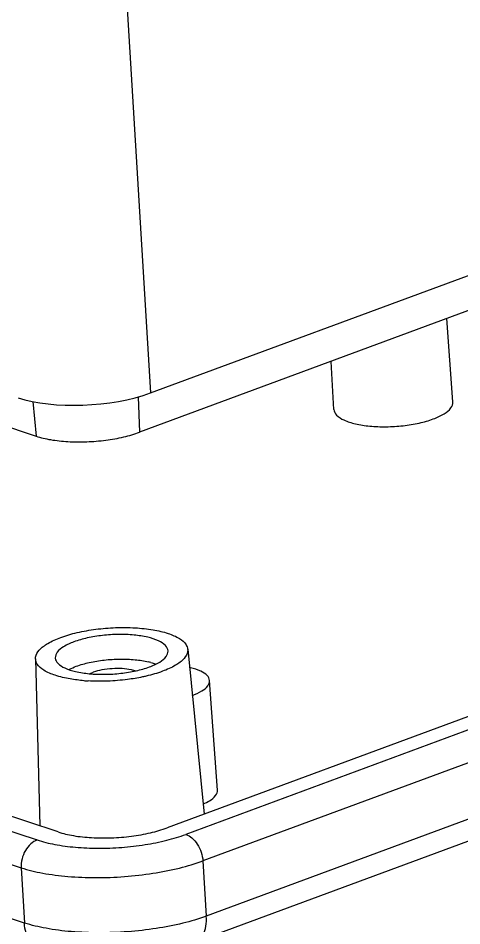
# Model space of a CAD drawing. Header units: millimetres. Extents: x 1751 to 2112, y -224 to 27.
# Drawn here: x 1847.13 to 1864.15, y -198.1 to -163.25 of the extents above; entities that cross this region are included whole.
import ezdxf

# ---------------------------------------------------------------- set-up
doc = ezdxf.new("R2010")
doc.units = ezdxf.units.MM

# ---------------------------------------------------------------- blocks, each defined once
blk = doc.blocks.new('*u4')
at = {"color": 7, "linetype": 'Continuous'}
for p, q in [((11.137, 16.127), (12.913, -13.378)), ((-54.804, 5.655), (8.038, -15.22)), ((12.913, -13.378), (52.948, 1.456)), ((52.483, -0.222), (12.45, -15.055)), ((25.808, -13.757), (25.55, -10.201)), ((8.973, -32.106), (-53.868, -11.231)), ((-54.795, -11.562), (8.082, -32.449)), ((20.731, -14.077), (20.621, -12.028)), ((-55.479, -12.748), (7.399, -33.635)), ((12.392, -13.537), (12.45, -15.055)), ((7.903, -13.748), (8.038, -15.22)), ((7.541, -35.994), (-55.424, -15.078)), ((53.658, -17.099), (13.625, -31.932)), ((54.498, -17.364), (14.425, -32.212)), ((55.224, -18.497), (15.151, -33.345)), ((55.462, -20.82), (15.292, -35.704)), ((54.983, -21.93), (14.813, -36.815)), ((14.502, -24.313), (15.209, -31.346)), ((8.015, -24.722), (8.199, -31.849)), ((15.771, -30.318), (15.433, -25.643)), ((7.399, -33.635), (7.541, -35.994)), ((15.151, -33.345), (15.292, -35.704))]:
    blk.add_line(p, q, dxfattribs=at)
for centre, radius, start, end in [((12.115, -27.838), 3.073, 74.5863, 76.6785), ((10.711, -17.839), 7.839, 265.3494, 266.6974)]:
    blk.add_arc(centre, radius, start, end, dxfattribs=at)
blk.add_ellipse((10.24, -12.488), major_axis=(3.992, 0.252), ratio=0.348507, start_param=-2.429477, end_param=-0.859366, dxfattribs=at)
for points, start_tangent, end_tangent in [([(24.97, -14.485), (25.432, -14.265), (25.72, -14.017), (25.808, -13.763), (25.808, -13.757)], (0.9377, 0.347446), (-0.076297, 0.997085)), ([(20.731, -14.077), (20.848, -14.321), (21.159, -14.53), (21.647, -14.692), (22.259, -14.79), (22.96, -14.818), (23.68, -14.773), (24.371, -14.659), (24.97, -14.485)], (0.054995, -0.998487), (0.9377, 0.347446)), ([(8.038, -15.22), (8.659, -15.37), (9.396, -15.452), (10.197, -15.459), (11.008, -15.392), (11.777, -15.254), (12.45, -15.055)], (0.94901, -0.315246), (0.9377, 0.347446)), ([(9.087, -23.81), (9.784, -23.603), (10.582, -23.46), (11.427, -23.39), (12.26, -23.398), (13.024, -23.483), (13.669, -23.639), (14.149, -23.856), (14.432, -24.119), (14.499, -24.313)], (0.9377, 0.347446), (0.120363, -0.99273)), ([(8.017, -24.721), (8.019, -24.653), (8.173, -24.353), (8.537, -24.066), (9.087, -23.81)], (-0.053, 0.998595), (0.9377, 0.347446)), ([(9.65, -23.997), (9.212, -24.205), (8.94, -24.44), (8.856, -24.681), (8.858, -24.699)], (-0.9377, -0.347446), (0.127986, -0.991776)), ([(13.663, -24.396), (13.662, -24.383), (13.551, -24.152), (13.257, -23.954), (12.795, -23.801), (12.216, -23.708), (11.552, -23.682), (10.872, -23.724), (10.217, -23.832), (9.65, -23.997)], (-0.001482, 0.999999), (-0.9377, -0.347446)), ([(12.869, -25.066), (13.306, -24.859), (13.579, -24.623), (13.663, -24.396)], (0.9377, 0.347446), (-0.001482, 0.999999)), ([(14.499, -24.313), (14.499, -24.411), (14.346, -24.71), (13.982, -24.998), (13.432, -25.253)], (0.120363, -0.99273), (-0.9377, -0.347446)), ([(10.075, -25.653), (9.494, -25.581), (8.85, -25.424), (8.37, -25.207), (8.086, -24.944), (8.017, -24.721)], (-0.996694, 0.081242), (-0.053, 0.998595)), ([(8.858, -24.699), (8.968, -24.912), (9.262, -25.11), (9.724, -25.263), (10.302, -25.355), (10.966, -25.382), (11.647, -25.339), (12.301, -25.231), (12.869, -25.066)], (0.127986, -0.991776), (0.9377, 0.347446)), ([(9.753, -25.039), (10.307, -24.878), (10.946, -24.773), (11.611, -24.731), (12.258, -24.757), (12.823, -24.847)], (0.9377, 0.347446), (0.97299, -0.230849)), ([(9.459, -25.167), (9.753, -25.039)], (0.88902, 0.457868), (0.9377, 0.347446)), ([(10.489, -25.283), (10.855, -25.183), (11.282, -25.127), (11.707, -25.125), (12.094, -25.175), (12.278, -25.228)], (0.9377, 0.347446), (0.940065, -0.340994)), ([(12.932, -24.875), (13.125, -24.936)], (0.963913, -0.266219), (0.939628, -0.342197)), ([(15.433, -25.644), (15.329, -25.432), (15.054, -25.248), (14.623, -25.104), (14.581, -25.095)], (-0.076344, 0.997082), (-0.975967, 0.217919)), ([(12.575, -25.495), (11.936, -25.603), (11.092, -25.673), (10.259, -25.666)], (-0.978553, -0.205997), (-0.99833, 0.057773)), ([(10.338, -25.348), (10.489, -25.283)], (0.890229, 0.455513), (0.9377, 0.347446)), ([(13.432, -25.253), (12.734, -25.46), (12.575, -25.495)], (-0.9377, -0.347446), (-0.978553, -0.205997)), ([(14.692, -26.287), (15.1, -26.093), (15.355, -25.874), (15.433, -25.649), (15.433, -25.644)], (0.9377, 0.347446), (-0.076344, 0.997082)), ([(15.168, -30.913), (15.432, -30.777), (15.692, -30.553), (15.772, -30.323), (15.771, -30.318)], (0.915796, 0.401643), (-0.076341, 0.997082)), ([(8.973, -32.106), (9.629, -32.265), (10.405, -32.351), (11.25, -32.359), (12.105, -32.288), (12.916, -32.142), (13.625, -31.932)], (0.94901, -0.315246), (0.9377, 0.347446)), ([(8.082, -32.449), (7.808, -32.621), (7.582, -32.906), (7.439, -33.261), (7.399, -33.635)], (-0.9377, -0.347446), (0.041937, -0.99912)), ([(8.082, -32.449), (8.833, -32.64), (9.716, -32.76), (10.684, -32.802), (11.689, -32.765), (12.681, -32.649), (13.609, -32.462), (14.425, -32.212)], (0.949059, -0.315098), (0.937745, 0.347324)), ([(14.425, -32.212), (14.681, -32.365), (14.908, -32.633), (15.073, -32.976), (15.15, -33.345)], (0.94901, -0.315246), (0.080987, -0.996715)), ([(7.399, -33.635), (8.319, -33.864), (9.397, -34.007), (10.579, -34.056), (11.806, -34.011), (13.017, -33.872), (14.151, -33.646), (15.151, -33.345)], (0.950899, -0.309502), (0.939602, 0.342269)), ([(15.292, -35.704), (14.293, -36.002), (13.159, -36.226), (11.948, -36.365), (10.721, -36.41), (9.539, -36.361), (8.461, -36.22), (7.541, -35.994)], (-0.940548, -0.339661), (-0.951821, 0.306655)), ([(8.18, -37.041), (8.063, -36.991), (7.796, -36.762), (7.616, -36.418), (7.541, -35.994)], (-0.948817, 0.315828), (-0.041937, 0.99912)), ([(14.814, -36.814), (14.961, -36.733), (15.164, -36.487), (15.278, -36.133), (15.292, -35.704)], (0.936395, 0.350949), (-0.080987, 0.996715))]:
    blk.add_spline(points, degree=3, dxfattribs=dict(at, start_tangent=start_tangent, end_tangent=end_tangent))
blk = doc.blocks.new('*u6')
blk.add_blockref('*u4', (-12.622, 37.162))

msp = doc.modelspace()

# ---------------------------------------------------------------- block references
at = {"xscale": 0.9, "yscale": 0.9, "zscale": 0.9}
msp.add_blockref('*u6', (1851.941, -199.046), dxfattribs=at)

doc.saveas('drawing.dxf')
